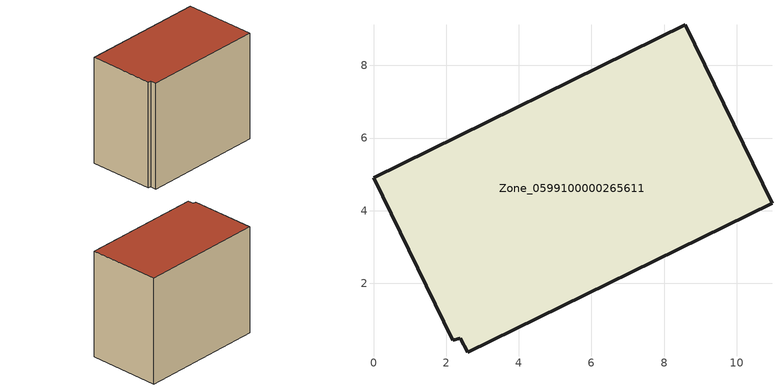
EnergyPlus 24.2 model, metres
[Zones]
Zone_0599100000265611
 floor ground (C_G): 2.39,0.49 2.18,0.43 0,4.91 8.58,9.12 10.97,4.21 2.59,0.1 z0.42
 wall outside (C_F): 10.97,4.21 8.58,9.12 0,4.91 2.18,0.43 2.39,0.49 2.59,0.1 10.97,4.21 z0.42:8.6
 roof outside (C_R): 2.39,0.49 2.59,0.1 10.97,4.21 8.58,9.12 0,4.91 2.18,0.43 z8.6
[BUILDING]
Pand.0599100000265611: North Axis=0; Terrain=City; Loads Convergence Tolerance Value=0.04; Temperature Convergence Tolerance Value=0.4; Solar Distribution=FullExterior; Maximum Number of Warmup Days=25; Minimum Number of Warmup Days=1
[Site:Location]
Rotterdam.The.Hague.AP_ZH_NLD Design_Conditions: Latitude=51.96; Longitude=4.45; Time Zone=1; Elevation=-4.5
[SITE:GROUNDTEMPERATURE:BUILDINGSURFACE]
18, 18, 18, 18, 18, 18, 18, 18, 18, 18, 18, 18
[MATERIAL] Thermal Absorptance=0.9; Solar Absorptance=0.7; Visible Absorptance=0.7
Name | Roughness | Thickness | Conductivity | Density | Specific Heat
G.TI.1965-1974 | MediumSmooth | 0.15 | 0.882353 | 540 | 1210
F.TI.1965-1974 | Rough | 0.3 | 0.697674 | 1920 | 840
R.TI.1965-1974 | MediumRough | 0.2 | 0.232558 | 1500 | 1000
[CONSTRUCTION]
C_G: G.TI.1965-1974
C_F: F.TI.1965-1974
C_R: R.TI.1965-1974
[ZONE]
Zone_0599100000265611: Type=1; Multiplier=1; Ceiling Height=Autocalculate; Volume=Autocalculate; Floor Area=autocalculate; Part of Total Floor Area=Yes
[ZONEINFILTRATION:DESIGNFLOWRATE]
Infil_Zone_0599100000265611: Zone or ZoneList or Space or SpaceList=Zone_0599100000265611; Schedule=AlwaysOn; Design Flow Rate Calculation Method=Flow/Area; Flow Rate per Floor Area=0.003; Constant Term Coefficient=1; Temperature Term Coefficient=0; Velocity Term Coefficient=0; Velocity Squared Term Coefficient=0
[HVACTEMPLATE:ZONE:IDEALLOADSAIRSYSTEM]
Zone_0599100000265611: Maximum Heating Supply Air Temperature=50; Minimum Cooling Supply Air Temperature=13; Maximum Heating Supply Air Humidity Ratio=0.0156; Minimum Cooling Supply Air Humidity Ratio=0.0077; Heating Limit=NoLimit; Cooling Limit=NoLimit; Dehumidification Control Type=ConstantSensibleHeatRatio; Cooling Sensible Heat Ratio=0.7; Dehumidification Setpoint=60; Humidification Control Type=None; Humidification Setpoint=30; Outdoor Air Method=None; Outdoor Air Flow Rate per Person=0.00944; Outdoor Air Flow Rate per Zone Floor Area=0; Outdoor Air Flow Rate per Zone=0; Demand Controlled Ventilation Type=None; Outdoor Air Economizer Type=NoEconomizer; Heat Recovery Type=None; Sensible Heat Recovery Effectiveness=0.7; Latent Heat Recovery Effectiveness=0.65
[ZONECONTROL:THERMOSTAT]
ThermostatControl_Zone_0599100000265611: Zone or ZoneList=Zone_0599100000265611; Control Type Schedule=DualSetpointControlType; Control 1=Thermostat_Zone_0599100000265611; Temperature Difference Between Cutout And Setpoint=0
[THERMOSTATSETPOINT:DUALSETPOINT]
Thermostat_Zone_0599100000265611: Heating Setpoint Temperature Schedule=HeatingSetpoint_Zone_0599100000265611; Cooling Setpoint Temperature Schedule=CoolingSetpoint_Zone_0599100000265611
[SCHEDULE:COMPACT]
HeatingSetpoint_Zone_0599100000265611: Through: 12/31, For: AllDays, Until: 24:00, 21
CoolingSetpoint_Zone_0599100000265611: Through: 12/31, For: AllDays, Until: 24:00, 24
DualSetpointControlType: Through: 12/31, For: AllDays, Until: 24:00, 4
AlwaysOn: Through: 12/31, For: AllDays, Until: 24:00, 1
